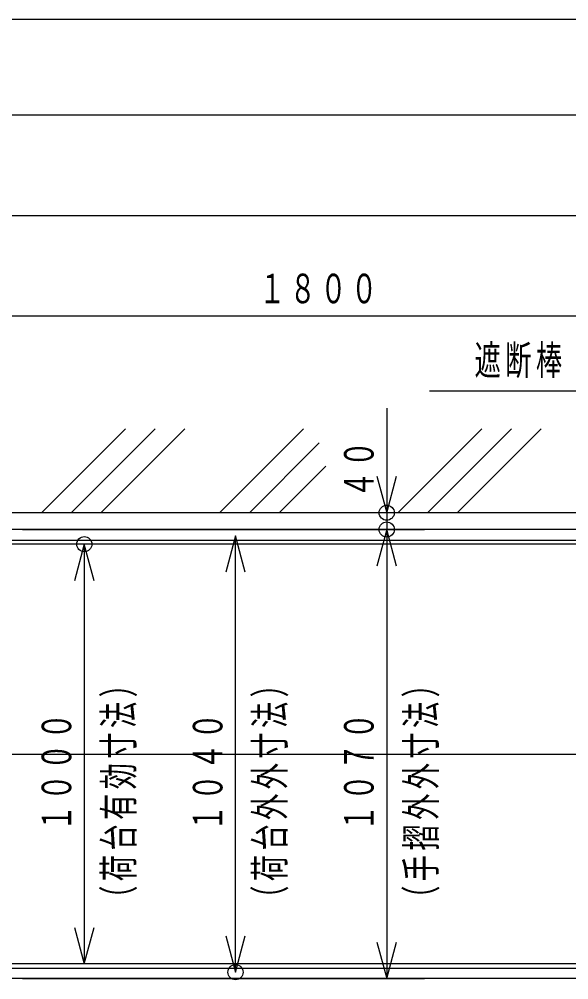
# Model space of a CAD drawing. Units: millimetres, scale not verified. Extents: x -8373 to 8307, y -5807 to 5773.
# Drawn here: x -2885 to -1577, y 3484 to 5773 of the extents above; entities that cross this region are included whole.
import ezdxf

# ---------------------------------------------------------------- set-up
doc = ezdxf.new("R2010")
doc.units = ezdxf.units.MM
doc.header["$LTSCALE"] = 20
doc.layers.add('0-0_L-1-1', color=4, linetype='Continuous')
doc.layers.add('1-2_NTEXT', color=7, linetype='Continuous')
doc.styles.add('ＭＳ ゴシック', font='')
doc.styles.get('ＭＳ ゴシック').set_extended_font_data('MS Gothic')

msp = doc.modelspace()

# ---------------------------------------------------------------- linework, layer by layer
at = {"layer": '0-0_L-1-1'}
for p, q in [((-8372.65, 5772.75), (8307.35, 5772.75)), ((-6365.24, 5544.77), (304.76, 5544.77)), ((-6150.24, 5304.77), (89.76, 5304.77)), ((-1230.24, 5064.77), (-3030.24, 5064.77)), ((-2010.24, 4846.23), (-2010.24, 4457.68)), ((-2832.24, 4596.68), (-2632.24, 4796.68)), ((-2761.53, 4596.68), (-2561.53, 4796.68)), ((-2690.82, 4596.68), (-2490.82, 4796.68)), ((-2407.97, 4596.68), (-2207.97, 4796.68)), ((-1983.71, 4596.68), (-1783.71, 4796.68)), ((-1913, 4596.68), (-1713, 4796.68)), ((-1842.29, 4596.68), (-1642.29, 4796.68)), ((-2337.26, 4596.68), (-2170.99, 4762.95)), ((-2266.55, 4596.68), (-2155.41, 4707.82)), ((844.72, 4596.68), (-7532.23, 4596.68)), ((784.72, 4596.68), (-2100.24, 4596.68)), ((-1230.24, 4556.68), (-2937.24, 4556.68)), ((-2877.24, 4556.68), (-1920.24, 4556.68)), ((-2877.24, 4556.68), (-1920.24, 4556.68)), ((-2010.24, 4556.68), (-2010.24, 3486.68)), ((-2370.24, 3501.68), (-2370.24, 4541.68)), ((-1230.24, 4521.68), (-4830.24, 4521.68)), ((-2937.24, 4531.68), (-1230.24, 4531.68)), ((-1290.24, 4521.68), (-2820.24, 4521.68)), ((-2730.24, 4521.68), (-2730.24, 3521.68)), ((-7532.23, 4021.68), (2804.68, 4021.68)), ((-1230.24, 3521.68), (-4830.24, 3521.68)), ((-2937.24, 3511.68), (-1230.24, 3511.68)), ((-1290.24, 3521.68), (-2820.24, 3521.68)), ((-1230.24, 3486.68), (-2937.24, 3486.68)), ((-2877.24, 3486.68), (-1920.24, 3486.68))]:
    msp.add_line(p, q, dxfattribs=at)
for points in [[(-1028.9, 4226.19), (-1422.01, 4886.69), (-1908.01, 4886.69)], [(-2033.53, 4683.61), (-2010.24, 4596.68), (-1986.94, 4683.61)], [(-1986.94, 4469.74), (-2010.24, 4556.68), (-2033.53, 4469.74)], [(-1986.94, 4469.74), (-2010.24, 4556.68), (-2033.53, 4469.74)], [(-2346.94, 4454.74), (-2370.24, 4541.68), (-2393.53, 4454.74)], [(-2706.94, 4434.74), (-2730.24, 4521.68), (-2753.53, 4434.74)], [(-2753.53, 3608.61), (-2730.24, 3521.68), (-2706.94, 3608.61)], [(-2393.53, 3588.61), (-2370.24, 3501.68), (-2346.94, 3588.61)], [(-2033.53, 3573.61), (-2010.24, 3486.68), (-1986.94, 3573.61)]]:
    msp.add_lwpolyline(points, dxfattribs=at)
for centre in [(-2010.24, 4596.68), (-2010.24, 4556.68), (-2730.24, 4521.68), (-2370.24, 3501.68)]:
    msp.add_circle(centre, 18, dxfattribs=at)

# ---------------------------------------------------------------- texts
at = {"layer": '1-2_NTEXT', "char_height": 70.38, "attachment_point": 7, "style": 'ＭＳ ゴシック'}
for s, insert in [('\\T1.17;\\W0.65;１８００', (-2314.24, 5094.77)), ('\\T1.17;\\W0.65;遮断棒', (-1801.01, 4916.69))]:
    msp.add_mtext(s, dxfattribs=dict(at, insert=insert))
at = {"layer": '1-2_NTEXT', "char_height": 70.38, "attachment_point": 7, "rotation": 90, "style": 'ＭＳ ゴシック'}
for s, insert in [('\\T1.17;\\W0.65;４０', (-2040.24, 4632.23)), ('\\T1.17;\\W0.65;（荷台有効寸法）', (-2604.24, 3645.68)), ('\\T1.17;\\W0.65;（荷台外外寸法）', (-2244.24, 3645.68)), ('\\T1.17;\\W0.65;（手摺外外寸法）', (-1884.24, 3645.68)), ('\\T1.17;\\W0.65;１０００', (-2760.24, 3837.68)), ('\\T1.17;\\W0.65;１０４０', (-2400.24, 3837.68)), ('\\T1.17;\\W0.65;１０７０', (-2040.24, 3837.68))]:
    msp.add_mtext(s, dxfattribs=dict(at, insert=insert))

doc.saveas('drawing.dxf')
